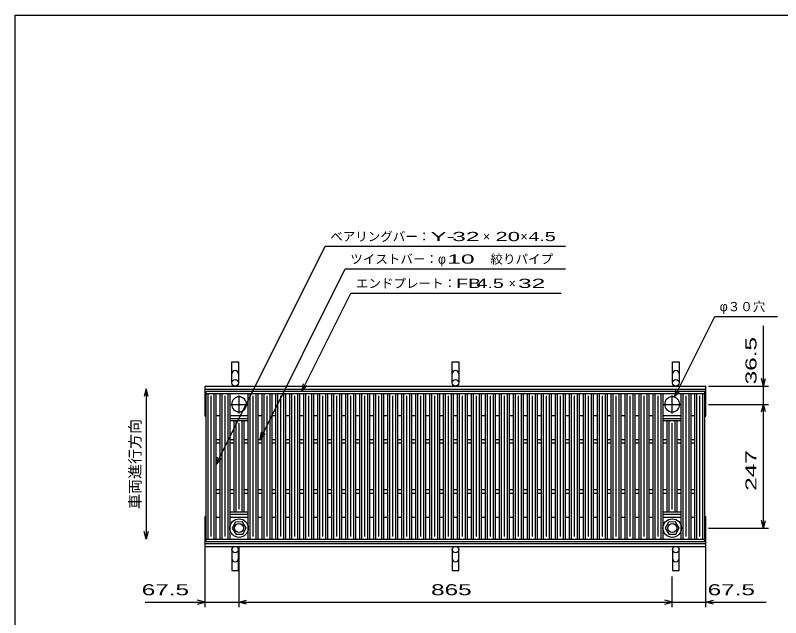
# Model space of a CAD drawing. Units: millimetres, scale not verified. Extents: x -1820 to 1731, y -1282 to 1054.
# Drawn here: x -1729 to -201, y -149 to 1054 of the extents above; entities that cross this region are included whole.
import ezdxf
from ezdxf.enums import TextEntityAlignment as Align

# ---------------------------------------------------------------- set-up
doc = ezdxf.new("R2010")
doc.units = ezdxf.units.MM
doc.header["$LTSCALE"] = 10
doc.linetypes.add('CHAIN', pattern=[18.5, 12, -1.5, 3.5, -1.5])
for name, color, linetype, lineweight in [('0_2', 150, 'Continuous', 25), ('16', 3, 'Continuous', 25), ('19', 6, 'Continuous', 25), ('22', 2, 'Continuous', 25)]:
    doc.layers.add(name, color=color, linetype=linetype, lineweight=lineweight)
doc.styles.add('ベクトル', font='')
doc.styles.get('ベクトル').set_extended_font_data('ベクトル')

msp = doc.modelspace()

# ---------------------------------------------------------------- linework, layer by layer
at = {"layer": '0_2'}
for p, q in [((-1729, -1146.5), (-1729, 1053.5)), ((-1729, 1053.5), (1731, 1053.5))]:
    msp.add_line(p, q, dxfattribs=at)
at = {"layer": '16'}
for p, q in [((-1348, 303.5), (-352, 303.5)), ((-1348, 299), (-1348, 303.5)), ((-1348, 299), (-352, 299)), ((-1348, 8), (-1348, 299)), ((-1348, 299), (-1328, 299)), ((-1344, 8), (-1344, 299)), ((-1338, 13), (-1338, 294)), ((-1332, 8), (-1332, 299)), ((-1328, 8), (-1328, 299)), ((-1320.1, 8), (-1320.1, 299)), ((-1320.1, 299), (-1300.1, 299)), ((-1316.1, 8), (-1316.1, 299)), ((-1310.1, 13), (-1310.1, 294)), ((-1304.1, 8), (-1304.1, 299)), ((-1300.1, 8), (-1300.1, 299)), ((-1264.3, 8), (-1264.3, 299)), ((-1264.3, 299), (-1244.3, 299)), ((-1260.3, 8), (-1260.3, 299)), ((-1254.3, 13), (-1254.3, 294)), ((-1248.3, 8), (-1248.3, 299)), ((-1244.3, 8), (-1244.3, 299)), ((-1236.4, 8), (-1236.4, 299)), ((-1236.4, 299), (-1216.4, 299)), ((-1232.4, 8), (-1232.4, 299)), ((-1226.4, 13), (-1226.4, 294)), ((-1220.4, 8), (-1220.4, 299)), ((-1216.4, 8), (-1216.4, 299)), ((-1208.5, 8), (-1208.5, 299)), ((-1208.5, 299), (-1188.5, 299)), ((-1204.5, 8), (-1204.5, 299)), ((-1198.5, 13), (-1198.5, 294)), ((-1192.5, 8), (-1192.5, 299)), ((-1188.5, 8), (-1188.5, 299)), ((-1180.6, 8), (-1180.6, 299)), ((-1180.6, 299), (-1160.6, 299)), ((-1176.6, 8), (-1176.6, 299)), ((-1170.6, 13), (-1170.6, 294)), ((-1164.6, 8), (-1164.6, 299)), ((-1160.6, 8), (-1160.6, 299)), ((-1152.7, 8), (-1152.7, 299)), ((-1152.7, 299), (-1132.7, 299)), ((-1148.7, 8), (-1148.7, 299)), ((-1142.7, 13), (-1142.7, 294)), ((-1136.7, 8), (-1136.7, 299)), ((-1132.7, 8), (-1132.7, 299)), ((-1124.8, 8), (-1124.8, 299)), ((-1124.8, 299), (-1104.8, 299)), ((-1120.8, 8), (-1120.8, 299)), ((-1114.8, 13), (-1114.8, 294)), ((-1108.8, 8), (-1108.8, 299)), ((-1104.8, 8), (-1104.8, 299)), ((-1096.9, 8), (-1096.9, 299)), ((-1096.9, 299), (-1076.9, 299)), ((-1092.9, 8), (-1092.9, 299)), ((-1086.9, 13), (-1086.9, 294)), ((-1080.9, 8), (-1080.9, 299)), ((-1076.9, 8), (-1076.9, 299)), ((-1069, 8), (-1069, 299)), ((-1069, 299), (-1049, 299)), ((-1065, 8), (-1065, 299)), ((-1059, 13), (-1059, 294)), ((-1053, 8), (-1053, 299)), ((-1049, 8), (-1049, 299)), ((-1041.1, 8), (-1041.1, 299)), ((-1041.1, 299), (-1021.1, 299)), ((-1037.1, 8), (-1037.1, 299)), ((-1031.1, 13), (-1031.1, 294)), ((-1025.1, 8), (-1025.1, 299)), ((-1021.1, 8), (-1021.1, 299)), ((-1013.2, 8), (-1013.2, 299)), ((-1013.2, 299), (-993.2, 299)), ((-1009.2, 8), (-1009.2, 299)), ((-1003.2, 13), (-1003.2, 294)), ((-997.2, 8), (-997.2, 299)), ((-993.2, 8), (-993.2, 299)), ((-985.3, 8), (-985.3, 299)), ((-985.3, 299), (-965.3, 299)), ((-981.3, 8), (-981.3, 299)), ((-975.3, 13), (-975.3, 294)), ((-969.3, 8), (-969.3, 299)), ((-965.3, 8), (-965.3, 299)), ((-957.4, 8), (-957.4, 299)), ((-957.4, 299), (-937.4, 299)), ((-953.4, 8), (-953.4, 299)), ((-947.4, 13), (-947.4, 294)), ((-941.4, 8), (-941.4, 299)), ((-937.4, 8), (-937.4, 299)), ((-929.5, 8), (-929.5, 299)), ((-929.5, 299), (-909.5, 299)), ((-925.5, 8), (-925.5, 299)), ((-919.5, 13), (-919.5, 294)), ((-913.5, 8), (-913.5, 299)), ((-909.5, 8), (-909.5, 299)), ((-901.6, 8), (-901.6, 299)), ((-901.6, 299), (-881.6, 299)), ((-897.6, 8), (-897.6, 299)), ((-891.6, 13), (-891.6, 294)), ((-885.6, 8), (-885.6, 299)), ((-881.6, 8), (-881.6, 299)), ((-873.7, 8), (-873.7, 299)), ((-873.7, 299), (-853.7, 299)), ((-869.7, 8), (-869.7, 299)), ((-863.7, 13), (-863.7, 294)), ((-857.7, 8), (-857.7, 299)), ((-853.7, 8), (-853.7, 299)), ((-845.8, 8), (-845.8, 299)), ((-845.8, 299), (-825.8, 299)), ((-841.8, 8), (-841.8, 299)), ((-835.8, 13), (-835.8, 294)), ((-829.8, 8), (-829.8, 299)), ((-825.8, 8), (-825.8, 299)), ((-817.9, 8), (-817.9, 299)), ((-817.9, 299), (-797.9, 299)), ((-813.9, 8), (-813.9, 299)), ((-807.9, 13), (-807.9, 294)), ((-801.9, 8), (-801.9, 299)), ((-797.9, 8), (-797.9, 299)), ((-790, 8), (-790, 299)), ((-790, 299), (-770, 299)), ((-786, 8), (-786, 299)), ((-780, 13), (-780, 294)), ((-774, 8), (-774, 299)), ((-770, 8), (-770, 299)), ((-762.1, 8), (-762.1, 299)), ((-762.1, 299), (-742.1, 299)), ((-758.1, 8), (-758.1, 299)), ((-752.1, 13), (-752.1, 294)), ((-746.1, 8), (-746.1, 299)), ((-742.1, 8), (-742.1, 299)), ((-734.2, 8), (-734.2, 299)), ((-734.2, 299), (-714.2, 299)), ((-730.2, 8), (-730.2, 299)), ((-724.2, 13), (-724.2, 294)), ((-718.2, 8), (-718.2, 299)), ((-714.2, 8), (-714.2, 299)), ((-706.3, 8), (-706.3, 299)), ((-706.3, 299), (-686.3, 299)), ((-702.3, 8), (-702.3, 299)), ((-696.3, 13), (-696.3, 294)), ((-690.3, 8), (-690.3, 299)), ((-686.3, 8), (-686.3, 299)), ((-678.4, 8), (-678.4, 299)), ((-678.4, 299), (-658.4, 299)), ((-674.4, 8), (-674.4, 299)), ((-668.4, 13), (-668.4, 294)), ((-662.4, 8), (-662.4, 299)), ((-658.4, 8), (-658.4, 299)), ((-650.5, 8), (-650.5, 299)), ((-650.5, 299), (-630.5, 299)), ((-646.5, 8), (-646.5, 299)), ((-640.5, 13), (-640.5, 294)), ((-634.5, 8), (-634.5, 299)), ((-630.5, 8), (-630.5, 299)), ((-622.6, 8), (-622.6, 299)), ((-622.6, 299), (-602.6, 299)), ((-618.6, 8), (-618.6, 299)), ((-612.6, 13), (-612.6, 294)), ((-606.6, 8), (-606.6, 299)), ((-602.6, 8), (-602.6, 299)), ((-594.7, 8), (-594.7, 299)), ((-594.7, 299), (-574.7, 299)), ((-590.7, 8), (-590.7, 299)), ((-584.7, 13), (-584.7, 294)), ((-578.7, 8), (-578.7, 299)), ((-574.7, 8), (-574.7, 299)), ((-566.8, 8), (-566.8, 299)), ((-566.8, 299), (-546.8, 299)), ((-562.8, 8), (-562.8, 299)), ((-556.8, 13), (-556.8, 294)), ((-550.8, 8), (-550.8, 299)), ((-546.8, 8), (-546.8, 299)), ((-538.9, 8), (-538.9, 299)), ((-538.9, 299), (-518.9, 299)), ((-534.9, 8), (-534.9, 299)), ((-528.9, 13), (-528.9, 294)), ((-522.9, 8), (-522.9, 299)), ((-518.9, 8), (-518.9, 299)), ((-511, 8), (-511, 299)), ((-511, 299), (-491, 299)), ((-507, 8), (-507, 299)), ((-501, 13), (-501, 294)), ((-495, 8), (-495, 299)), ((-491, 8), (-491, 299)), ((-483.1, 8), (-483.1, 299)), ((-483.1, 299), (-463.1, 299)), ((-479.1, 8), (-479.1, 299)), ((-473.1, 13), (-473.1, 294)), ((-467.1, 8), (-467.1, 299)), ((-463.1, 8), (-463.1, 299)), ((-455.2, 8), (-455.2, 299)), ((-455.2, 299), (-435.2, 299)), ((-451.2, 8), (-451.2, 299)), ((-445.2, 13), (-445.2, 294)), ((-439.2, 8), (-439.2, 299)), ((-435.2, 8), (-435.2, 299)), ((-399.4, 8), (-399.4, 299)), ((-399.4, 299), (-379.4, 299)), ((-395.4, 8), (-395.4, 299)), ((-389.4, 13), (-389.4, 294)), ((-383.4, 8), (-383.4, 299)), ((-379.4, 8), (-379.4, 299)), ((-372, 8), (-372, 299)), ((-372, 299), (-352, 299)), ((-368, 8), (-368, 299)), ((-362, 13), (-362, 294)), ((-356, 8), (-356, 299)), ((-352, 299), (-352, 303.5)), ((-352, 8), (-352, 299)), ((-1328, 255), (-1320.1, 255)), ((-1300.1, 255), (-1264.3, 255)), ((-1300.1, 249), (-1264.3, 249)), ((-1300.1, 244.5), (-1300.1, 249)), ((-1264.3, 244.5), (-1264.3, 249)), ((-1244.3, 255), (-1236.4, 255)), ((-1216.4, 255), (-1208.5, 255)), ((-1188.5, 255), (-1180.6, 255)), ((-1160.6, 255), (-1152.7, 255)), ((-1132.7, 255), (-1124.8, 255)), ((-1104.8, 255), (-1096.9, 255)), ((-1076.9, 255), (-1069, 255)), ((-1049, 255), (-1041.1, 255)), ((-1021.1, 255), (-1013.2, 255)), ((-993.2, 255), (-985.3, 255)), ((-965.3, 255), (-957.4, 255)), ((-937.4, 255), (-929.5, 255)), ((-909.5, 255), (-901.6, 255)), ((-881.6, 255), (-873.7, 255)), ((-853.7, 255), (-845.8, 255)), ((-825.8, 255), (-817.9, 255)), ((-797.9, 255), (-790, 255)), ((-770, 255), (-762.1, 255)), ((-742.1, 255), (-734.2, 255)), ((-714.2, 255), (-706.3, 255)), ((-686.3, 255), (-678.4, 255)), ((-658.4, 255), (-650.5, 255)), ((-630.5, 255), (-622.6, 255)), ((-602.6, 255), (-594.7, 255)), ((-574.7, 255), (-566.8, 255)), ((-546.8, 255), (-538.9, 255)), ((-518.9, 255), (-511, 255)), ((-491, 255), (-483.1, 255)), ((-463.1, 255), (-455.2, 255)), ((-435.2, 255), (-399.4, 255)), ((-435.2, 249), (-399.4, 249)), ((-435.2, 244.5), (-435.2, 249)), ((-399.4, 244.5), (-399.4, 249)), ((-379.4, 255), (-371.5, 255)), ((-1300.1, 244.5), (-1264.3, 244.5)), ((-1292.2, 62.5), (-1292.2, 244.5)), ((-1292.2, 244.5), (-1272.2, 244.5)), ((-1288.2, 62.5), (-1288.2, 244.5)), ((-1282.2, 67.5), (-1282.2, 239.5)), ((-1276.2, 62.5), (-1276.2, 244.5)), ((-1272.2, 62.5), (-1272.2, 244.5)), ((-435.2, 244.5), (-399.4, 244.5)), ((-427.3, 62.5), (-427.3, 244.5)), ((-427.3, 244.5), (-407.3, 244.5)), ((-423.3, 62.5), (-423.3, 244.5)), ((-417.3, 67.5), (-417.3, 239.5)), ((-411.3, 62.5), (-411.3, 244.5)), ((-407.3, 62.5), (-407.3, 244.5)), ((-1328, 207), (-1320.1, 207)), ((-1328, 200), (-1320.1, 200)), ((-1300.1, 207), (-1292.2, 207)), ((-1300.1, 200), (-1292.2, 200)), ((-1272.2, 207), (-1264.3, 207)), ((-1272.2, 200), (-1264.3, 200)), ((-1244.3, 207), (-1236.4, 207)), ((-1244.3, 200), (-1236.4, 200)), ((-1216.4, 207), (-1208.5, 207)), ((-1216.4, 200), (-1208.5, 200)), ((-1188.5, 207), (-1180.6, 207)), ((-1188.5, 200), (-1180.6, 200)), ((-1160.6, 207), (-1152.7, 207)), ((-1160.6, 200), (-1152.7, 200)), ((-1132.7, 207), (-1124.8, 207)), ((-1132.7, 200), (-1124.8, 200)), ((-1104.8, 207), (-1096.9, 207)), ((-1104.8, 200), (-1096.9, 200)), ((-1076.9, 207), (-1069, 207)), ((-1076.9, 200), (-1069, 200)), ((-1049, 207), (-1041.1, 207)), ((-1049, 200), (-1041.1, 200)), ((-1021.1, 207), (-1013.2, 207)), ((-1021.1, 200), (-1013.2, 200)), ((-993.2, 207), (-985.3, 207)), ((-993.2, 200), (-985.3, 200)), ((-965.3, 207), (-957.4, 207)), ((-965.3, 200), (-957.4, 200)), ((-937.4, 207), (-929.5, 207)), ((-937.4, 200), (-929.5, 200)), ((-909.5, 207), (-901.6, 207)), ((-909.5, 200), (-901.6, 200)), ((-881.6, 207), (-873.7, 207)), ((-881.6, 200), (-873.7, 200)), ((-853.7, 207), (-845.8, 207)), ((-853.7, 200), (-845.8, 200)), ((-825.8, 207), (-817.9, 207)), ((-825.8, 200), (-817.9, 200)), ((-797.9, 207), (-790, 207)), ((-797.9, 200), (-790, 200)), ((-770, 207), (-762.1, 207)), ((-770, 200), (-762.1, 200)), ((-742.1, 207), (-734.2, 207)), ((-742.1, 200), (-734.2, 200)), ((-714.2, 207), (-706.3, 207)), ((-714.2, 200), (-706.3, 200)), ((-686.3, 207), (-678.4, 207)), ((-686.3, 200), (-678.4, 200)), ((-658.4, 207), (-650.5, 207)), ((-658.4, 200), (-650.5, 200)), ((-630.5, 207), (-622.6, 207)), ((-630.5, 200), (-622.6, 200)), ((-602.6, 207), (-594.7, 207)), ((-602.6, 200), (-594.7, 200)), ((-574.7, 207), (-566.8, 207)), ((-574.7, 200), (-566.8, 200)), ((-546.8, 207), (-538.9, 207)), ((-546.8, 200), (-538.9, 200)), ((-518.9, 207), (-511, 207)), ((-518.9, 200), (-511, 200)), ((-491, 207), (-483.1, 207)), ((-491, 200), (-483.1, 200)), ((-463.1, 207), (-455.2, 207)), ((-463.1, 200), (-455.2, 200)), ((-435.2, 207), (-427.3, 207)), ((-435.2, 200), (-427.3, 200)), ((-407.3, 207), (-399.4, 207)), ((-407.3, 200), (-399.4, 200)), ((-379.4, 207), (-371.5, 207)), ((-379.4, 200), (-371.5, 200)), ((-1328, 107), (-1320.1, 107)), ((-1300.1, 107), (-1292.2, 107)), ((-1272.2, 107), (-1264.3, 107)), ((-1244.3, 107), (-1236.4, 107)), ((-1216.4, 107), (-1208.5, 107)), ((-1188.5, 107), (-1180.6, 107)), ((-1160.6, 107), (-1152.7, 107)), ((-1132.7, 107), (-1124.8, 107)), ((-1104.8, 107), (-1096.9, 107)), ((-1076.9, 107), (-1069, 107)), ((-1049, 107), (-1041.1, 107)), ((-1021.1, 107), (-1013.2, 107)), ((-993.2, 107), (-985.3, 107)), ((-965.3, 107), (-957.4, 107)), ((-937.4, 107), (-929.5, 107)), ((-909.5, 107), (-901.6, 107)), ((-881.6, 107), (-873.7, 107)), ((-853.7, 107), (-845.8, 107)), ((-825.8, 107), (-817.9, 107)), ((-797.9, 107), (-790, 107)), ((-770, 107), (-762.1, 107)), ((-742.1, 107), (-734.2, 107)), ((-714.2, 107), (-706.3, 107)), ((-686.3, 107), (-678.4, 107)), ((-658.4, 107), (-650.5, 107)), ((-630.5, 107), (-622.6, 107)), ((-602.6, 107), (-594.7, 107)), ((-574.7, 107), (-566.8, 107)), ((-546.8, 107), (-538.9, 107)), ((-518.9, 107), (-511, 107)), ((-491, 107), (-483.1, 107)), ((-463.1, 107), (-455.2, 107)), ((-435.2, 107), (-427.3, 107)), ((-407.3, 107), (-399.4, 107)), ((-379.4, 107), (-371.5, 107)), ((-1328, 100), (-1320.1, 100)), ((-1300.1, 100), (-1292.2, 100)), ((-1272.2, 100), (-1264.3, 100)), ((-1244.3, 100), (-1236.4, 100)), ((-1216.4, 100), (-1208.5, 100)), ((-1188.5, 100), (-1180.6, 100)), ((-1160.6, 100), (-1152.7, 100)), ((-1132.7, 100), (-1124.8, 100)), ((-1104.8, 100), (-1096.9, 100)), ((-1076.9, 100), (-1069, 100)), ((-1049, 100), (-1041.1, 100)), ((-1021.1, 100), (-1013.2, 100)), ((-993.2, 100), (-985.3, 100)), ((-965.3, 100), (-957.4, 100)), ((-937.4, 100), (-929.5, 100)), ((-909.5, 100), (-901.6, 100)), ((-881.6, 100), (-873.7, 100)), ((-853.7, 100), (-845.8, 100)), ((-825.8, 100), (-817.9, 100)), ((-797.9, 100), (-790, 100)), ((-770, 100), (-762.1, 100)), ((-742.1, 100), (-734.2, 100)), ((-714.2, 100), (-706.3, 100)), ((-686.3, 100), (-678.4, 100)), ((-658.4, 100), (-650.5, 100)), ((-630.5, 100), (-622.6, 100)), ((-602.6, 100), (-594.7, 100)), ((-574.7, 100), (-566.8, 100)), ((-546.8, 100), (-538.9, 100)), ((-518.9, 100), (-511, 100)), ((-491, 100), (-483.1, 100)), ((-463.1, 100), (-455.2, 100)), ((-435.2, 100), (-427.3, 100)), ((-407.3, 100), (-399.4, 100)), ((-379.4, 100), (-371.5, 100)), ((-1300.1, 62.5), (-1264.3, 62.5)), ((-1300.1, 58), (-1300.1, 62.5)), ((-1292.2, 62.5), (-1272.2, 62.5)), ((-1264.3, 58), (-1264.3, 62.5)), ((-435.2, 62.5), (-399.4, 62.5)), ((-435.2, 58), (-435.2, 62.5)), ((-427.3, 62.5), (-407.3, 62.5)), ((-399.4, 58), (-399.4, 62.5)), ((-1328, 52), (-1320.1, 52)), ((-1300.1, 58), (-1264.3, 58)), ((-1300.1, 52), (-1264.3, 52)), ((-1244.3, 52), (-1236.4, 52)), ((-1216.4, 52), (-1208.5, 52)), ((-1188.5, 52), (-1180.6, 52)), ((-1160.6, 52), (-1152.7, 52)), ((-1132.7, 52), (-1124.8, 52)), ((-1104.8, 52), (-1096.9, 52)), ((-1076.9, 52), (-1069, 52)), ((-1049, 52), (-1041.1, 52)), ((-1021.1, 52), (-1013.2, 52)), ((-993.2, 52), (-985.3, 52)), ((-965.3, 52), (-957.4, 52)), ((-937.4, 52), (-929.5, 52)), ((-909.5, 52), (-901.6, 52)), ((-881.6, 52), (-873.7, 52)), ((-853.7, 52), (-845.8, 52)), ((-825.8, 52), (-817.9, 52)), ((-797.9, 52), (-790, 52)), ((-770, 52), (-762.1, 52)), ((-742.1, 52), (-734.2, 52)), ((-714.2, 52), (-706.3, 52)), ((-686.3, 52), (-678.4, 52)), ((-658.4, 52), (-650.5, 52)), ((-630.5, 52), (-622.6, 52)), ((-602.6, 52), (-594.7, 52)), ((-574.7, 52), (-566.8, 52)), ((-546.8, 52), (-538.9, 52)), ((-518.9, 52), (-511, 52)), ((-491, 52), (-483.1, 52)), ((-463.1, 52), (-455.2, 52)), ((-435.2, 58), (-399.4, 58)), ((-435.2, 52), (-399.4, 52)), ((-379.4, 52), (-371.5, 52)), ((-1289.49, 41.95), (-1296.2, 29.66)), ((-1275.5, 42.29), (-1289.49, 41.95)), ((-1268.2, 30), (-1275.5, 42.29)), ((-424.59, 41.95), (-431.3, 29.66)), ((-410.6, 42.29), (-424.59, 41.95)), ((-403.3, 30), (-410.6, 42.29)), ((-1296.2, 29.66), (-1288.9, 17.71)), ((-1288.9, 17.71), (-1274.91, 18.05)), ((-1274.91, 18.05), (-1268.2, 30.34)), ((-431.3, 29.66), (-424, 17.71)), ((-424, 17.71), (-410.01, 18.05)), ((-410.01, 18.05), (-403.3, 30.34)), ((-1348, 8), (-352, 8)), ((-1348, 3.5), (-1348, 8)), ((-1348, 8), (-1328, 8)), ((-1348, 3.5), (-352, 3.5)), ((-1320.1, 8), (-1300.1, 8)), ((-1264.3, 8), (-1244.3, 8)), ((-1236.4, 8), (-1216.4, 8)), ((-1208.5, 8), (-1188.5, 8)), ((-1180.6, 8), (-1160.6, 8)), ((-1152.7, 8), (-1132.7, 8)), ((-1124.8, 8), (-1104.8, 8)), ((-1096.9, 8), (-1076.9, 8)), ((-1069, 8), (-1049, 8)), ((-1041.1, 8), (-1021.1, 8)), ((-1013.2, 8), (-993.2, 8)), ((-985.3, 8), (-965.3, 8)), ((-957.4, 8), (-937.4, 8)), ((-929.5, 8), (-909.5, 8)), ((-901.6, 8), (-881.6, 8)), ((-873.7, 8), (-853.7, 8)), ((-845.8, 8), (-825.8, 8)), ((-817.9, 8), (-797.9, 8)), ((-790, 8), (-770, 8)), ((-762.1, 8), (-742.1, 8)), ((-734.2, 8), (-714.2, 8)), ((-706.3, 8), (-686.3, 8)), ((-678.4, 8), (-658.4, 8)), ((-650.5, 8), (-630.5, 8)), ((-622.6, 8), (-602.6, 8)), ((-594.7, 8), (-574.7, 8)), ((-566.8, 8), (-546.8, 8)), ((-538.9, 8), (-518.9, 8)), ((-511, 8), (-491, 8)), ((-483.1, 8), (-463.1, 8)), ((-455.2, 8), (-435.2, 8)), ((-399.4, 8), (-379.4, 8)), ((-372, 8), (-352, 8)), ((-352, 3.5), (-352, 8))]:
    msp.add_line(p, q, dxfattribs=at)
at = {"layer": '16', "linetype": 'CHAIN'}
for p, q in [((-1282.2, 259), (-1282.2, 295)), ((-417.3, 259), (-417.3, 295)), ((-1300.2, 277), (-1264.2, 277)), ((-435.3, 277), (-399.3, 277))]:
    msp.add_line(p, q, dxfattribs=at)
at = {"layer": '16'}
for centre, radius in [((-1282.2, 30), 18.5), ((-417.3, 30), 18.5), ((-1282.2, 30), 9), ((-417.3, 30), 9)]:
    msp.add_circle(centre, radius, dxfattribs=at)
for centre, start, end in [((-1282.2, 277), 90, 270), ((-1282.2, 277), 270, 90), ((-417.3, 277), 90, 270), ((-417.3, 277), 270, 90)]:
    msp.add_arc(centre, 15, start, end, dxfattribs=at)
at = {"layer": '19'}
for p, q in [((-1296.5, 320), (-1296.5, 361.62)), ((-1296.5, 361.62), (-1283.5, 361.62)), ((-1283.5, 361.62), (-1283.5, 320)), ((-856.5, 320), (-856.5, 361.62)), ((-856.5, 361.62), (-843.5, 361.62)), ((-843.5, 361.62), (-843.5, 320)), ((-416.5, 320), (-416.5, 361.62)), ((-416.5, 361.62), (-403.5, 361.62)), ((-403.5, 361.62), (-403.5, 320)), ((-1350, 313.5), (-350, 313.5)), ((-1350, 253.5), (-1350, 313.5)), ((-1350, 307.5), (-350, 307.5)), ((-350, 253.5), (-350, 313.5)), ((-1350, 253.5), (-1348, 253.5)), ((-352, 253.5), (-350, 253.5)), ((-1350, -6.5), (-1350, 53.5)), ((-1350, 53.5), (-1348, 53.5)), ((-352, 53.5), (-350, 53.5)), ((-350, -6.5), (-350, 53.5)), ((-1350, -0.5), (-350, -0.5)), ((-1350, -6.5), (-350, -6.5)), ((-1296.5, -13), (-1296.5, -54.62)), ((-1283.5, -54.62), (-1283.5, -13)), ((-856.5, -13), (-856.5, -54.62)), ((-843.5, -54.62), (-843.5, -13)), ((-416.5, -13), (-416.5, -54.62)), ((-403.5, -54.62), (-403.5, -13)), ((-1296.5, -54.62), (-1283.5, -54.62)), ((-856.5, -54.62), (-843.5, -54.62)), ((-416.5, -54.62), (-403.5, -54.62))]:
    msp.add_line(p, q, dxfattribs=at)
for centre in [(-1290, 320), (-850, 320), (-410, 320), (-1290, -13), (-850, -13), (-410, -13)]:
    msp.add_circle(centre, 6.5, dxfattribs=at)
for centre, start, end in [((-1290, 337.84), 0, 180), ((-850, 337.84), 0, 180), ((-410, 337.84), 0, 180), ((-1290, -30.84), 180, 0), ((-850, -30.84), 180, 0), ((-410, -30.84), 180, 0)]:
    msp.add_arc(centre, 6.5, start, end, dxfattribs=at)
at = {"layer": '22', "color": 4}
for p, q in [((-1328, 157), (-1110.25, 592.5)), ((-1110.25, 592.5), (-630.25, 592.5)), ((-1240.35, 207), (-1070.1, 547.5)), ((-1070.1, 547.5), (-630.1, 547.5)), ((-1156.65, 303.5), (-1058.9, 499)), ((-1058.9, 499), (-638.9, 499)), ((-412.3, 292.6), (-332.3, 452.6)), ((-332.3, 452.6), (-207.3, 452.6)), ((-235, 313.5), (-235, 433.5)), ((-235, 313.5), (-239, 328.5)), ((-235, 313.5), (-231, 328.5)), ((-1468, 308), (-1472, 293)), ((-1464, 293), (-1468, 308)), ((-1468, 308), (-1468, 8)), ((-1156.65, 303.5), (-1153.65, 318.1)), ((-1156.65, 303.5), (-1146.65, 314.5)), ((-412.3, 292.6), (-409.3, 307.2)), ((-345, 313.5), (-225, 313.5)), ((-235, 277), (-235, 313.5)), ((-412.3, 292.6), (-402.3, 303.6)), ((-345, 277), (-225, 277)), ((-239, 262), (-235, 277)), ((-231, 262), (-235, 277)), ((-235, 30), (-235, 277)), ((-1240.35, 207), (-1237.35, 221.6)), ((-1240.35, 207), (-1230.35, 218)), ((-1328, 157), (-1325, 171.6)), ((-1328, 157), (-1318, 168)), ((-235, 30), (-239, 45)), ((-235, 30), (-231, 45)), ((-1468, 8), (-1472, 23)), ((-1464, 23), (-1468, 8)), ((-345, 30), (-225, 30)), ((-1350, -128), (-1350, -8)), ((-1282.2, -128), (-1282.2, -8)), ((-350, -128), (-350, -8)), ((-417.3, -128), (-417.3, -66.5)), ((-1470, -118), (-1350, -118)), ((-1350, -118), (-1365, -114)), ((-1365, -122), (-1350, -118)), ((-1350, -118), (-1282.2, -118)), ((-1282.2, -118), (-1267.2, -114)), ((-1267.2, -122), (-1282.2, -118)), ((-1282.2, -118), (-417.3, -118)), ((-417.3, -118), (-432.3, -114)), ((-432.3, -122), (-417.3, -118)), ((-417.3, -118), (-350, -118)), ((-350, -118), (-335, -114)), ((-335, -122), (-350, -118)), ((-350, -118), (-230, -118))]:
    msp.add_line(p, q, dxfattribs=at)

# ---------------------------------------------------------------- texts
at = {"layer": '22', "style": 'ベクトル'}
for s, p in [('ベアリングバー：', (-1100.25, 612)), ('×', (-795.25, 612)), ('×', (-720.25, 612)), ('ツイストバー：', (-1060.1, 567)), ('φ', (-885.1, 567)), ('絞りパイプ', (-780.1, 567)), ('エンドプレート：', (-1048.9, 518.5)), ('×', (-743.9, 518.5)), ('φ３０穴', (-322.3, 472.1))]:
    msp.add_text(s, height=18.33, dxfattribs=at).set_placement(p, align=Align.MIDDLE_LEFT)
for s, height, width, p in [('Y-', 18.33, 2, (-900.25, 612)), (' 32 ', 18.33, 2, (-870.25, 612)), ('20', 18.33, 1.8, (-770.25, 612)), (' 4.5 ', 18.33, 1.6, (-715.25, 612)), (' 10 ', 18.33, 2, (-880.1, 567)), ('FB', 18.33, 1.6, (-848.9, 518.5)), (' 4.5 ', 18.33, 1.6, (-818.9, 518.5)), (' 32 ', 18.33, 2, (-738.9, 518.5)), (' 67.5 ', 21.99, 1.65, (-1490, -93)), (' 865 ', 21.99, 1.65, (-912.25, -93)), (' 67.5 ', 21.99, 1.65, (-360, -93))]:
    msp.add_text(s, height=height, dxfattribs=dict(at, width=width)).set_placement(p, align=Align.MIDDLE_LEFT)
at = {"layer": '22', "style": 'ベクトル', "width": 1.65}
for s, p in [(' 36.5 ', (-260, 303.5)), (' 247 ', (-260, 91))]:
    msp.add_text(s, height=21.99, rotation=90, dxfattribs=at).set_placement(p, align=Align.MIDDLE_LEFT)
at = {"layer": '22', "style": 'ベクトル'}
msp.add_text('車両進行方向', height=21.99, rotation=90, dxfattribs=at).set_placement((-1490, 68), align=Align.MIDDLE_LEFT)

doc.saveas('drawing.dxf')
